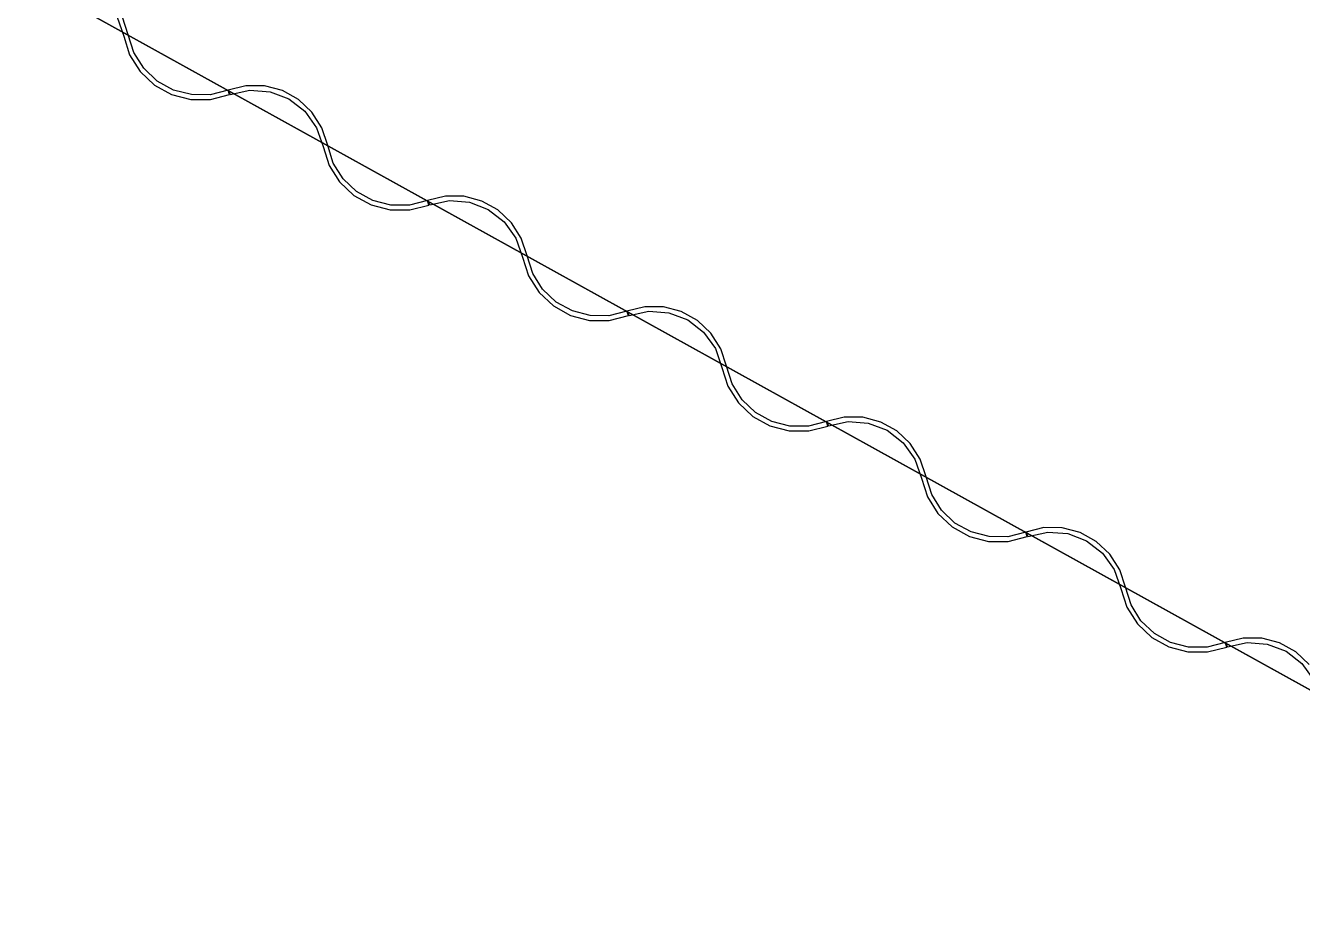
# Model space of a CAD drawing. Header units: metres. Extents: x 2.5 to 42.6, y 0.9 to 31.9.
# Drawn here: x 25.567 to 26.611, y 15.24 to 15.957 of the extents above; entities that cross this region are included whole.
import ezdxf

# ---------------------------------------------------------------- set-up
doc = ezdxf.new("R2010")
doc.units = ezdxf.units.M
doc.layers.add('ARREDI', color=9, linetype='Continuous')
doc.layers.add('PARETI_STRUTTURE', color=7, linetype='Continuous')

msp = doc.modelspace()

# ---------------------------------------------------------------- linework, layer by layer
at = {"layer": 'ARREDI'}
for points in [[(25.6423, 15.9641), (25.6477, 15.9485), (25.6526, 15.9332), (25.6612, 15.9196), (25.6729, 15.9086), (25.6869, 15.9008), (25.7025, 15.8968), (25.7186, 15.8967), (25.7341, 15.9007), (25.733, 15.9044), (25.7183, 15.9006), (25.7031, 15.9007), (25.6884, 15.9045), (25.6751, 15.9118), (25.6641, 15.9223), (25.656, 15.9351), (25.6515, 15.9496), (25.6467, 15.964)], [(26.6167, 15.4346), (26.6056, 15.445), (26.5924, 15.4523), (26.5778, 15.4562), (26.5627, 15.4563), (26.548, 15.4527), (26.5498, 15.4492), (26.5659, 15.4527), (26.5823, 15.4514), (26.5977, 15.4455), (26.6107, 15.4354), (26.6203, 15.422)]]:
    msp.add_lwpolyline(points, dxfattribs=at)
for points in [[(25.8145, 15.8592), (25.8097, 15.8736), (25.8016, 15.8864), (25.7906, 15.8967), (25.7774, 15.9041), (25.7628, 15.9079), (25.7476, 15.908), (25.733, 15.9044), (25.7348, 15.9009), (25.7509, 15.9044), (25.7673, 15.9031), (25.7827, 15.8972), (25.7957, 15.8871), (25.8053, 15.8737), (25.8107, 15.8582), (25.8156, 15.8429), (25.8242, 15.8293), (25.8359, 15.8183), (25.8499, 15.8105), (25.8655, 15.8064), (25.8816, 15.8064), (25.8971, 15.8103), (25.896, 15.8141), (25.8813, 15.8103), (25.8661, 15.8103), (25.8514, 15.8141), (25.8381, 15.8215), (25.8271, 15.8319), (25.819, 15.8448)], [(25.9775, 15.7689), (25.9727, 15.7833), (25.9646, 15.796), (25.9536, 15.8064), (25.9404, 15.8137), (25.9258, 15.8176), (25.9107, 15.8177), (25.896, 15.8141), (25.8978, 15.8106), (25.9139, 15.8141), (25.9303, 15.8128), (25.9457, 15.8069), (25.9587, 15.7968), (25.9683, 15.7834), (25.9737, 15.7678), (25.9786, 15.7525), (25.9872, 15.7389), (25.9989, 15.7279), (26.0129, 15.7201), (26.0285, 15.7161), (26.0446, 15.716), (26.0602, 15.72), (26.059, 15.7237), (26.0443, 15.7199), (26.0291, 15.72), (26.0144, 15.7238), (26.0011, 15.7311), (25.9901, 15.7416), (25.9821, 15.7544)], [(26.1405, 15.6786), (26.1358, 15.6929), (26.1276, 15.7057), (26.1166, 15.7161), (26.1034, 15.7234), (26.0888, 15.7272), (26.0737, 15.7273), (26.059, 15.7237), (26.0608, 15.7202), (26.0769, 15.7237), (26.0933, 15.7224), (26.1087, 15.7165), (26.1217, 15.7064), (26.1313, 15.6931), (26.1367, 15.6775), (26.1416, 15.6622), (26.1502, 15.6486), (26.1619, 15.6376), (26.1759, 15.6298), (26.1915, 15.6257), (26.2076, 15.6257), (26.2232, 15.6296), (26.222, 15.6334), (26.2073, 15.6296), (26.1921, 15.6296), (26.1774, 15.6334), (26.1641, 15.6408), (26.1531, 15.6512), (26.1451, 15.6641)], [(26.3035, 15.5882), (26.2988, 15.6026), (26.2906, 15.6153), (26.2796, 15.6257), (26.2664, 15.633), (26.2518, 15.6369), (26.2367, 15.637), (26.222, 15.6334), (26.2238, 15.6299), (26.2399, 15.6334), (26.2563, 15.6321), (26.2717, 15.6262), (26.2847, 15.6161), (26.2943, 15.6027), (26.2997, 15.5871), (26.3046, 15.5718), (26.3132, 15.5582), (26.3249, 15.5472), (26.339, 15.5394), (26.3545, 15.5354), (26.3706, 15.5353), (26.3862, 15.5393), (26.385, 15.543), (26.3703, 15.5392), (26.3551, 15.5393), (26.3404, 15.5431), (26.3271, 15.5504), (26.3161, 15.5609), (26.3081, 15.5737)], [(26.4665, 15.4979), (26.4618, 15.5122), (26.4537, 15.525), (26.4426, 15.5354), (26.4294, 15.5427), (26.4148, 15.5465), (26.3997, 15.5466), (26.385, 15.543), (26.3868, 15.5395), (26.4029, 15.543), (26.4193, 15.5417), (26.4347, 15.5358), (26.4477, 15.5257), (26.4573, 15.5124), (26.4627, 15.4968), (26.4676, 15.4815), (26.4762, 15.4679), (26.4879, 15.4569), (26.502, 15.4491), (26.5175, 15.4451), (26.5336, 15.445), (26.5492, 15.4489), (26.548, 15.4527), (26.5333, 15.4489), (26.5181, 15.4489), (26.5034, 15.4527), (26.4901, 15.4601), (26.4791, 15.4705), (26.4711, 15.4834)]]:
    msp.add_lwpolyline(points, close=True, dxfattribs=at)
at = {"layer": 'PARETI_STRUTTURE'}
msp.add_lwpolyline([(27.8312, 14.7413), (25.0417, 16.2874), (27.8326, 14.7405), (29.04, 16.9189)], dxfattribs=at)

doc.saveas('drawing.dxf')
